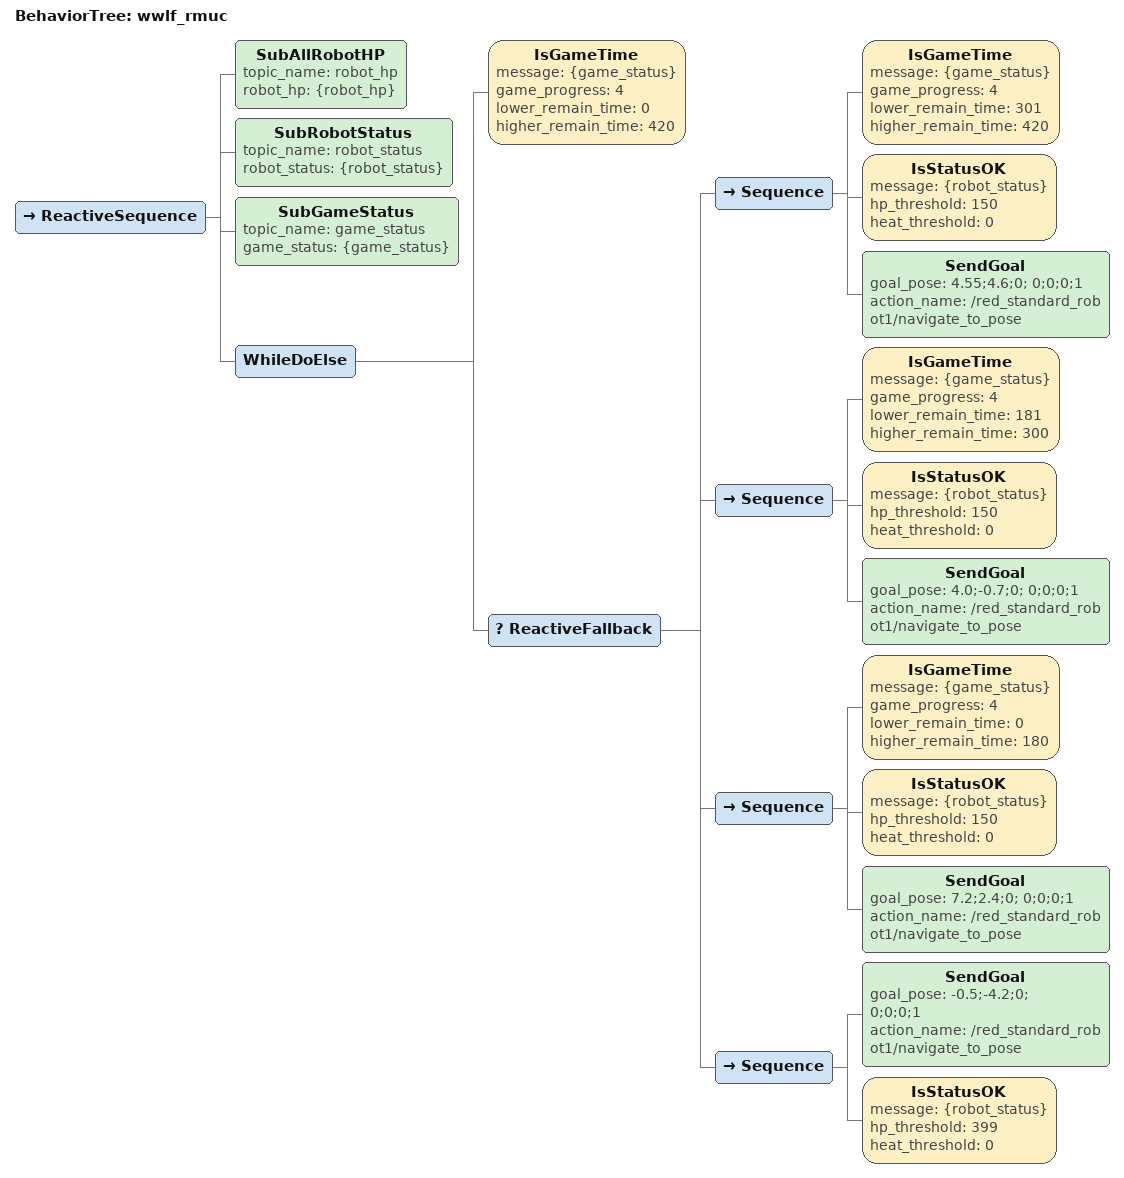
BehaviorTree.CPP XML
<?xml version="1.0" encoding="UTF-8"?>
<root BTCPP_format="4">
  <BehaviorTree ID="wwlf_rmuc">
    <ReactiveSequence>
      <SubAllRobotHP topic_name="robot_hp"
                     robot_hp="{robot_hp}"/>
      <SubRobotStatus topic_name="robot_status"
                      robot_status="{robot_status}"/>
      <SubGameStatus topic_name="game_status"
                     game_status="{game_status}"/>
      <WhileDoElse>
        <IsGameTime message="{game_status}"
                    game_progress="4"
                    lower_remain_time="0"
                    higher_remain_time="420"/>
        <ReactiveFallback>
          <Sequence>
            <IsGameTime message="{game_status}"
                        game_progress="4"
                        lower_remain_time="301"
                        higher_remain_time="420"/>
            <IsStatusOK message="{robot_status}"
                        hp_threshold="150"
                        heat_threshold="0"/>
            <SendGoal goal_pose="4.55;4.6;0; 0;0;0;1"
                      action_name="/red_standard_robot1/navigate_to_pose"/>
          </Sequence>
          <Sequence>
            <IsGameTime message="{game_status}"
                        game_progress="4"
                        lower_remain_time="181"
                        higher_remain_time="300"/>
            <IsStatusOK message="{robot_status}"
                        hp_threshold="150"
                        heat_threshold="0"/>
            <SendGoal goal_pose="4.0;-0.7;0; 0;0;0;1"
                      action_name="/red_standard_robot1/navigate_to_pose"/>
          </Sequence>
          <Sequence>
            <IsGameTime message="{game_status}"
                        game_progress="4"
                        lower_remain_time="0"
                        higher_remain_time="180"/>
            <IsStatusOK message="{robot_status}"
                        hp_threshold="150"
                        heat_threshold="0"/>
            <SendGoal goal_pose="7.2;2.4;0; 0;0;0;1"
                      action_name="/red_standard_robot1/navigate_to_pose"/>
          </Sequence>
          <Sequence>
            <SendGoal goal_pose="-0.5;-4.2;0; 0;0;0;1"
                      action_name="/red_standard_robot1/navigate_to_pose"/>
            <IsStatusOK message="{robot_status}"
                        hp_threshold="399"
                        heat_threshold="0"/>
          </Sequence>
        </ReactiveFallback>
      </WhileDoElse>
    </ReactiveSequence>
  </BehaviorTree>

</root>
